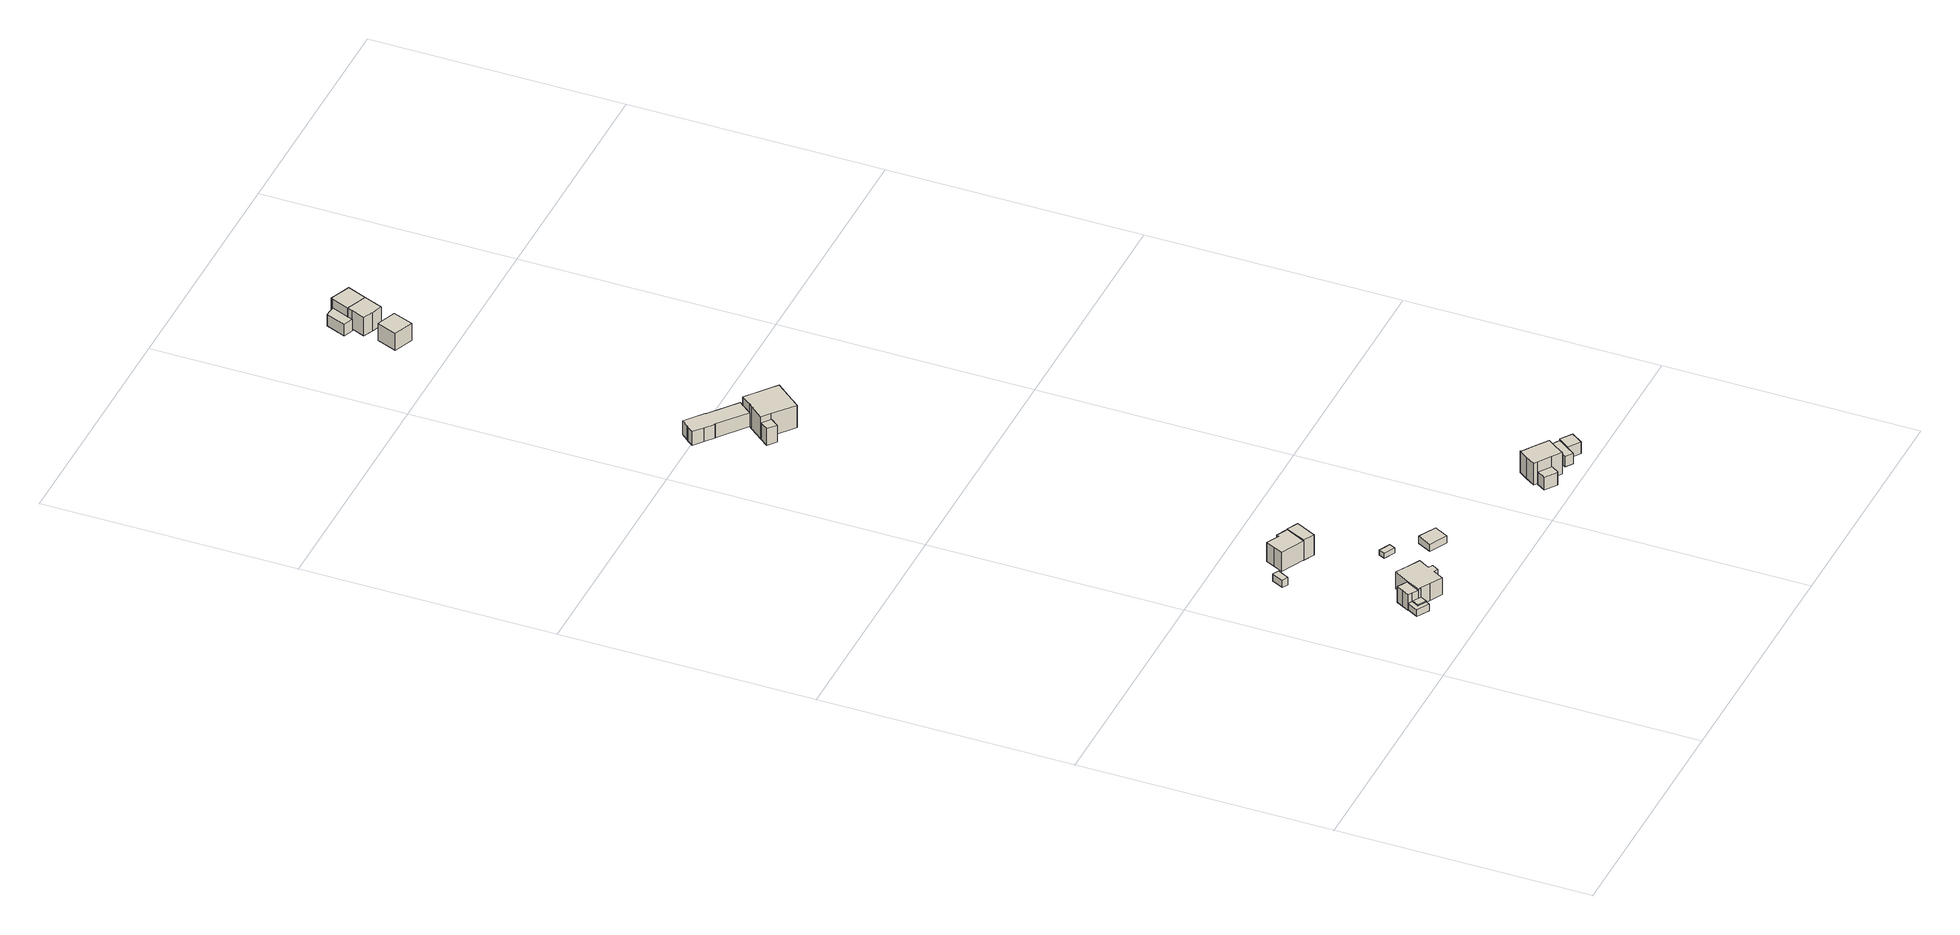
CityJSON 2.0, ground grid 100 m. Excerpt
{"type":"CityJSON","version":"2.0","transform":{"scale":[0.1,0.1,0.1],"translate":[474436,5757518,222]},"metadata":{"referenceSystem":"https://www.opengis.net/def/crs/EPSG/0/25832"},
"CityObjects":{
"building1":{"type":"Building","attributes":{"Gemeindeschluessel":"05711000","BezugspunktDach":"2000","function":"51009_1610","measuredHeight":2.89},"address":[{"country":"Germany"}],"geometry":[{"type":"Solid","lod":"1","boundaries":[[[[0,1,2,3,4,5]],[[6,7,8,9,10,11]],[[6,11,5,4]],[[7,6,4,3]],[[8,7,3,2]],[[9,8,2,1]],[[10,9,1,0]],[[11,10,0,5]]]]}]},
"building2":{"type":"Building","attributes":{"Gemeindeschluessel":"05711000","BezugspunktDach":"2000","function":"31001_2460","measuredHeight":3.2},"address":[{"country":"Germany","locality":"Bielefeld","thoroughfareNumber":"72","thoroughfareName":"Wandweg"}],"geometry":[{"type":"Solid","lod":"1","boundaries":[[[[12,13,14,15]],[[16,17,18,19]],[[16,19,15,14]],[[17,16,14,13]],[[18,17,13,12]],[[19,18,12,15]]]]}]},
"building3":{"type":"Building","attributes":{"Gemeindeschluessel":"05711000","function":"31001_1010"},"address":[{"country":"Germany","locality":"Bielefeld","thoroughfareNumber":"78","thoroughfareName":"Wandweg"}],"children":["building3-1","building3-2","building3-3"]},
"building3-1":{"type":"BuildingPart","attributes":{"BezugspunktDach":"2000","measuredHeight":10.88},"parents":["building3"],"geometry":[{"type":"Solid","lod":"1","boundaries":[[[[20,21,22,23,24,25,26,27,28,29,30,31,32]],[[33,34,35,36,37,38,39,40,41,42,43,44,45]],[[33,45,32,31]],[[34,33,31,30]],[[35,34,30,29]],[[36,35,29,28]],[[37,36,28,27]],[[38,37,27,26]],[[39,38,26,25]],[[40,39,25,24]],[[41,40,24,23]],[[42,41,23,22]],[[43,42,22,21]],[[44,43,21,20]],[[45,44,20,32]]]]}]},
"building3-2":{"type":"BuildingPart","attributes":{"BezugspunktDach":"2000","measuredHeight":8.41},"parents":["building3"],"geometry":[{"type":"Solid","lod":"1","boundaries":[[[[46,47,48,49,50,51,52]],[[39,53,54,55,56,40,57]],[[39,57,52,51]],[[53,39,51,50]],[[54,53,50,49]],[[55,54,49,48]],[[56,55,48,47]],[[40,56,47,46]],[[57,40,46,52]]]]}]},
"building3-3":{"type":"BuildingPart","attributes":{"BezugspunktDach":"2000","measuredHeight":4.38},"parents":["building3"],"geometry":[{"type":"Solid","lod":"1","boundaries":[[[[58,59,60,61]],[[62,63,53,38]],[[62,38,61,60]],[[63,62,60,59]],[[53,63,59,58]],[[38,53,58,61]]]]}]},
"building4":{"type":"Building","attributes":{"Gemeindeschluessel":"05711000","function":"31001_1010"},"address":[{"country":"Germany","locality":"Bielefeld","thoroughfareNumber":"74","thoroughfareName":"Wandweg"}],"children":["building4-1","building4-2"]},
"building4-1":{"type":"BuildingPart","attributes":{"BezugspunktDach":"2000","measuredHeight":10.76},"parents":["building4"],"geometry":[{"type":"Solid","lod":"1","boundaries":[[[[64,65,66,67,68,69,70,71,72]],[[73,74,75,76,77,78,79,80,81]],[[73,81,72,71]],[[74,73,71,70]],[[75,74,70,69]],[[76,75,69,68]],[[77,76,68,67]],[[78,77,67,66]],[[79,78,66,65]],[[80,79,65,64]],[[81,80,64,72]]]]}]},
"building4-2":{"type":"BuildingPart","attributes":{"BezugspunktDach":"2000","measuredHeight":10.82},"address":[{"country":"Germany","locality":"Bielefeld","thoroughfareNumber":"74","thoroughfareName":"Wandweg"}],"parents":["building4"],"geometry":[{"type":"Solid","lod":"1","boundaries":[[[[82,83,84,85]],[[86,87,88,89]],[[86,89,85,84]],[[87,86,84,83]],[[88,87,83,82]],[[89,88,82,85]]]]}]},
"building5":{"type":"Building","attributes":{"Gemeindeschluessel":"05711000","BezugspunktDach":"2000","function":"31001_2460","measuredHeight":2.07},"address":[{"country":"Germany","locality":"Bielefeld","thoroughfareNumber":"78","thoroughfareName":"Wandweg"}],"geometry":[{"type":"Solid","lod":"1","boundaries":[[[[90,91,92,93]],[[94,95,96,97]],[[94,97,93,92]],[[95,94,92,91]],[[96,95,91,90]],[[97,96,90,93]]]]}]},
"building6":{"type":"Building","attributes":{"Gemeindeschluessel":"05711000","BezugspunktDach":"2000","function":"51009_1611","measuredHeight":3.21},"address":[{"country":"Germany"}],"geometry":[{"type":"Solid","lod":"1","boundaries":[[[[98,99,100,101]],[[102,103,104,105]],[[102,105,101,100]],[[103,102,100,99]],[[104,103,99,98]],[[105,104,98,101]]]]}]},
"building7":{"type":"Building","attributes":{"Gemeindeschluessel":"05711000","function":"31001_2720"},"address":[{"country":"Germany","locality":"Bielefeld","thoroughfareNumber":"44","thoroughfareName":"Ruheweg"}],"children":["building7-1","building7-2"]},
"building7-1":{"type":"BuildingPart","attributes":{"BezugspunktDach":"2000","measuredHeight":7.91},"parents":["building7"],"geometry":[{"type":"Solid","lod":"1","boundaries":[[[[106,107,108,109,110,111,112,113,114,115,116,117,118]],[[119,120,121,122,123,124,125,126,127,128,129,130,131]],[[119,131,118,117]],[[120,119,117,116]],[[121,120,116,115]],[[122,121,115,114]],[[123,122,114,113]],[[124,123,113,112]],[[125,124,112,111]],[[126,125,111,110]],[[127,126,110,109]],[[128,127,109,108]],[[129,128,108,107]],[[130,129,107,106]],[[131,130,106,118]]]]}]},
"building7-2":{"type":"BuildingPart","attributes":{"BezugspunktDach":"2000","measuredHeight":4.22},"parents":["building7"],"geometry":[{"type":"Solid","lod":"1","boundaries":[[[[132,133,134,135,136,137]],[[138,139,140,141,120,119]],[[138,119,137,136]],[[139,138,136,135]],[[140,139,135,134]],[[141,140,134,133]],[[120,141,133,132]],[[119,120,132,137]]]]}]},
"building8":{"type":"Building","attributes":{"Gemeindeschluessel":"05711000","function":"31001_1010"},"address":[{"country":"Germany","locality":"Bielefeld","thoroughfareNumber":"44","thoroughfareName":"Ruheweg"}],"children":["building8-1","building8-2"]},
"building8-1":{"type":"BuildingPart","attributes":{"BezugspunktDach":"2000","measuredHeight":12.33},"parents":["building8"],"geometry":[{"type":"Solid","lod":"1","boundaries":[[[[142,143,144,145,146,147,148,149,150]],[[151,152,153,154,155,156,157,158,159]],[[151,159,150,149]],[[152,151,149,148]],[[153,152,148,147]],[[154,153,147,146]],[[155,154,146,145]],[[156,155,145,144]],[[157,156,144,143]],[[158,157,143,142]],[[159,158,142,150]]]]}]},
"building8-2":{"type":"BuildingPart","attributes":{"BezugspunktDach":"2000","measuredHeight":7.41},"parents":["building8"],"geometry":[{"type":"Solid","lod":"1","boundaries":[[[[160,161,162,163]],[[164,165,153,152]],[[164,152,163,162]],[[165,164,162,161]],[[153,165,161,160]],[[152,153,160,163]]]]}]},
"building9":{"type":"Building","attributes":{"Gemeindeschluessel":"05711000","function":"31001_1010"},"address":[{"country":"Germany","locality":"Bielefeld","thoroughfareNumber":"84","thoroughfareName":"Wandweg"}],"children":["building9-1","building9-2"]},
"building9-1":{"type":"BuildingPart","attributes":{"BezugspunktDach":"2000","measuredHeight":10.73},"parents":["building9"],"geometry":[{"type":"Solid","lod":"1","boundaries":[[[[166,167,168,169,170,171,172,173,174,175,176,177,178]],[[179,180,181,182,183,184,185,186,187,188,189,190,191]],[[179,191,178,177]],[[180,179,177,176]],[[181,180,176,175]],[[182,181,175,174]],[[183,182,174,173]],[[184,183,173,172]],[[185,184,172,171]],[[186,185,171,170]],[[187,186,170,169]],[[188,187,169,168]],[[189,188,168,167]],[[190,189,167,166]],[[191,190,166,178]]]]}]},
"building9-2":{"type":"BuildingPart","attributes":{"BezugspunktDach":"2000","measuredHeight":5.56},"address":[{"country":"Germany","locality":"Bielefeld","thoroughfareNumber":"84","thoroughfareName":"Wandweg"}],"parents":["building9"],"geometry":[{"type":"Solid","lod":"1","boundaries":[[[[192,193,194,195,196]],[[197,198,199,200,201]],[[197,201,196,195]],[[198,197,195,194]],[[199,198,194,193]],[[200,199,193,192]],[[201,200,192,196]]]]}]},
"building10":{"type":"Building","attributes":{"Gemeindeschluessel":"05711000","BezugspunktDach":"2000","function":"31001_1010","measuredHeight":4.66},"address":[{"country":"Germany","locality":"Bielefeld","thoroughfareNumber":"84","thoroughfareName":"Wandweg"}],"geometry":[{"type":"Solid","lod":"1","boundaries":[[[[202,203,204,205]],[[206,207,208,209]],[[206,209,205,204]],[[207,206,204,203]],[[208,207,203,202]],[[209,208,202,205]]]]}]},
"building11":{"type":"Building","attributes":{"Gemeindeschluessel":"05711000","BezugspunktDach":"2000","function":"31001_9998","measuredHeight":4.64},"address":[{"country":"Germany","locality":"Bielefeld","thoroughfareNumber":"84","thoroughfareName":"Wandweg"}],"geometry":[{"type":"Solid","lod":"1","boundaries":[[[[210,211,212,213,214,215,216,217]],[[218,219,220,221,222,223,224,225]],[[218,225,217,216]],[[219,218,216,215]],[[220,219,215,214]],[[221,220,214,213]],[[222,221,213,212]],[[223,222,212,211]],[[224,223,211,210]],[[225,224,210,217]]]]}]},
"building12":{"type":"Building","attributes":{"Gemeindeschluessel":"05711000","BezugspunktDach":"2000","function":"31001_2460","measuredHeight":5.15},"address":[{"country":"Germany","locality":"Bielefeld","thoroughfareNumber":"84","thoroughfareName":"Wandweg"}],"geometry":[{"type":"Solid","lod":"1","boundaries":[[[[226,227,228,229,230]],[[231,232,233,234,235]],[[231,235,230,229]],[[232,231,229,228]],[[233,232,228,227]],[[234,233,227,226]],[[235,234,226,230]]]]}]},
"building13":{"type":"Building","attributes":{"Gemeindeschluessel":"05711000","BezugspunktDach":"2000","function":"31001_1010","measuredHeight":10.54},"address":[{"country":"Germany","locality":"Bielefeld","thoroughfareNumber":"32","thoroughfareName":"Ruheweg"}],"geometry":[{"type":"Solid","lod":"1","boundaries":[[[[236,237,238,239]],[[240,241,242,243]],[[240,243,239,238]],[[241,240,238,237]],[[242,241,237,236]],[[243,242,236,239]]]]}]},
"building14":{"type":"Building","attributes":{"Gemeindeschluessel":"05711000","BezugspunktDach":"2000","function":"31001_1010","measuredHeight":5.14},"address":[{"country":"Germany","locality":"Bielefeld","thoroughfareNumber":"28","thoroughfareName":"Ruheweg"}],"geometry":[{"type":"Solid","lod":"1","boundaries":[[[[244,245,246,247,248]],[[249,250,251,252,253]],[[249,253,248,247]],[[250,249,247,246]],[[251,250,246,245]],[[252,251,245,244]],[[253,252,244,248]]]]}]},
"building15":{"type":"Building","attributes":{"Gemeindeschluessel":"05711000","BezugspunktDach":"2000","function":"31001_1010","measuredHeight":10.71},"address":[{"country":"Germany","locality":"Bielefeld","thoroughfareNumber":"30","thoroughfareName":"Ruheweg"}],"geometry":[{"type":"Solid","lod":"1","boundaries":[[[[254,255,256,257,258,259,260]],[[261,262,263,264,265,266,267]],[[261,267,260,259]],[[262,261,259,258]],[[263,262,258,257]],[[264,263,257,256]],[[265,264,256,255]],[[266,265,255,254]],[[267,266,254,260]]]]}]},
"building16":{"type":"Building","attributes":{"Gemeindeschluessel":"05711000","BezugspunktDach":"2000","function":"31001_1010","measuredHeight":11.61},"address":[{"country":"Germany","locality":"Bielefeld","thoroughfareNumber":"28","thoroughfareName":"Ruheweg"}],"geometry":[{"type":"Solid","lod":"1","boundaries":[[[[268,269,270,255,254,260,271]],[[272,273,253,252,274,275,276]],[[272,276,271,260]],[[273,272,260,254]],[[253,273,254,255]],[[252,253,255,270]],[[274,252,270,269]],[[275,274,269,268]],[[276,275,268,271]]]]}]}
},
"vertices":[
[198,182,132],[214,210,132],[199,219,132],[174,176,132],[223,148,132],[231,163,132],[223,148,103],[174,176,103],[199,219,103],[214,210,103],[198,182,103],[231,163,103],
[93,697,197],[70,651,197],[93,639,197],[116,685,197],[93,639,165],[70,651,165],[93,697,165],[116,685,165],
[373,215,173],[398,258,173],[350,285,173],[303,312,173],[269,252,173],[238,196,173],[247,191,173],[248,193,173],[286,171,173],[334,144,173],[359,189,173],[376,179,173],[390,205,173],[376,179,99],[359,189,99],[334,144,99],[286,171,99],[248,193,99],[247,191,99],[238,196,99],[269,252,99],[303,312,99],[350,285,99],[398,258,99],[373,215,99],[390,205,99],
[269,252,169],[230,274,169],[215,247,169],[199,219,169],[214,210,169],[238,196,169],[239,198,169],[214,210,99],[199,219,99],[215,247,99],[230,274,99],[239,198,99],
[214,210,136],[198,182,136],[231,163,136],[247,191,136],[231,163,99],[198,182,99],
[166,723,256],[148,687,256],[242,640,256],[242,641,256],[259,676,256],[282,721,256],[237,743,256],[232,734,256],[183,759,256],[232,734,172],[237,743,172],[282,721,172],[259,676,172],[242,641,172],[242,640,172],[148,687,172],[166,723,172],[183,759,172],
[282,721,260],[242,641,260],[285,619,260],[325,699,260],[285,619,171],[242,641,171],[282,721,171],[325,699,171],
[424,426,153],[412,402,153],[457,380,153],[469,404,153],[457,380,132],[412,402,132],[424,426,132],[469,404,132],
[554,329,154],[525,274,154],[594,237,154],[623,292,154],[594,237,122],[525,274,122],[554,329,122],[623,292,122],
[120,2901,251],[48,2958,251],[25,2930,251],[19,2923,251],[2,2901,251],[39,2871,251],[73,2843,251],[74,2845,251],[184,2756,251],[206,2784,251],[215,2795,251],[228,2811,251],[118,2899,251],[228,2811,190],[215,2795,190],[206,2784,190],[184,2756,190],[74,2845,190],[73,2843,190],[39,2871,190],[2,2901,190],[19,2923,190],[25,2930,190],[48,2958,190],[120,2901,190],[118,2899,190],
[215,2795,233],[259,2760,233],[273,2777,233],[233,2809,233],[232,2807,233],[228,2811,233],[232,2807,190],[233,2809,190],[273,2777,190],[259,2760,190],
[329,2704,290],[259,2760,290],[215,2795,290],[184,2756,290],[173,2743,290],[130,2690,290],[163,2664,290],[243,2598,290],[286,2651,290],[243,2598,191],[163,2664,191],[130,2690,191],[173,2743,191],[184,2756,191],[215,2795,191],[259,2760,191],[329,2704,191],[286,2651,191],
[130,2690,265],[104,2657,265],[137,2630,265],[163,2664,265],[137,2630,191],[104,2657,191],
[1097,161,208],[1094,164,208],[1069,128,208],[1044,92,208],[1059,82,208],[1107,48,208],[1144,23,208],[1167,58,208],[1191,92,208],[1192,94,208],[1124,142,208],[1123,141,208],[1096,160,208],[1123,141,113],[1124,142,113],[1192,94,113],[1191,92,113],[1167,58,113],[1144,23,113],[1107,48,113],[1059,82,113],[1044,92,113],[1069,128,113],[1094,164,113],[1097,161,113],[1096,160,113],
[1059,82,165],[1036,48,165],[1083,15,165],[1084,15,165],[1107,48,165],[1084,15,109],[1083,15,109],[1036,48,109],[1059,82,109],[1107,48,109],
[1191,92,163],[1167,58,163],[1192,41,163],[1216,75,163],[1192,41,116],[1167,58,116],[1191,92,116],[1216,75,116],
[1233,39,161],[1264,84,161],[1235,103,161],[1216,75,161],[1192,41,161],[1185,30,161],[1213,10,161],[1232,38,161],[1213,10,115],[1185,30,115],[1192,41,115],[1216,75,115],[1235,103,115],[1264,84,115],[1233,39,115],[1232,38,115],
[1264,84,168],[1233,39,168],[1232,38,168],[1277,7,168],[1309,53,168],[1277,7,117],[1232,38,117],[1233,39,117],[1264,84,117],[1309,53,117],
[335,4255,110],[304,4175,110],[382,4145,110],[412,4225,110],[382,4145,34],[304,4175,34],[335,4255,34],[412,4225,34],
[417,4464,61],[375,4468,61],[342,4389,61],[380,4373,61],[389,4394,61],[380,4373,10],[342,4389,10],[375,4468,10],[417,4464,10],[389,4394,10],
[429,4378,101],[389,4394,101],[380,4373,101],[359,4320,101],[399,4303,101],[440,4287,101],[470,4362,101],[440,4287,19],[399,4303,19],[359,4320,19],[380,4373,19],[389,4394,19],[429,4378,19],[470,4362,19],
[460,4455,101],[420,4471,101],[417,4464,101],[501,4438,101],[470,4362,10],[429,4378,10],[420,4471,10],[460,4455,10],[501,4438,10]
]}
